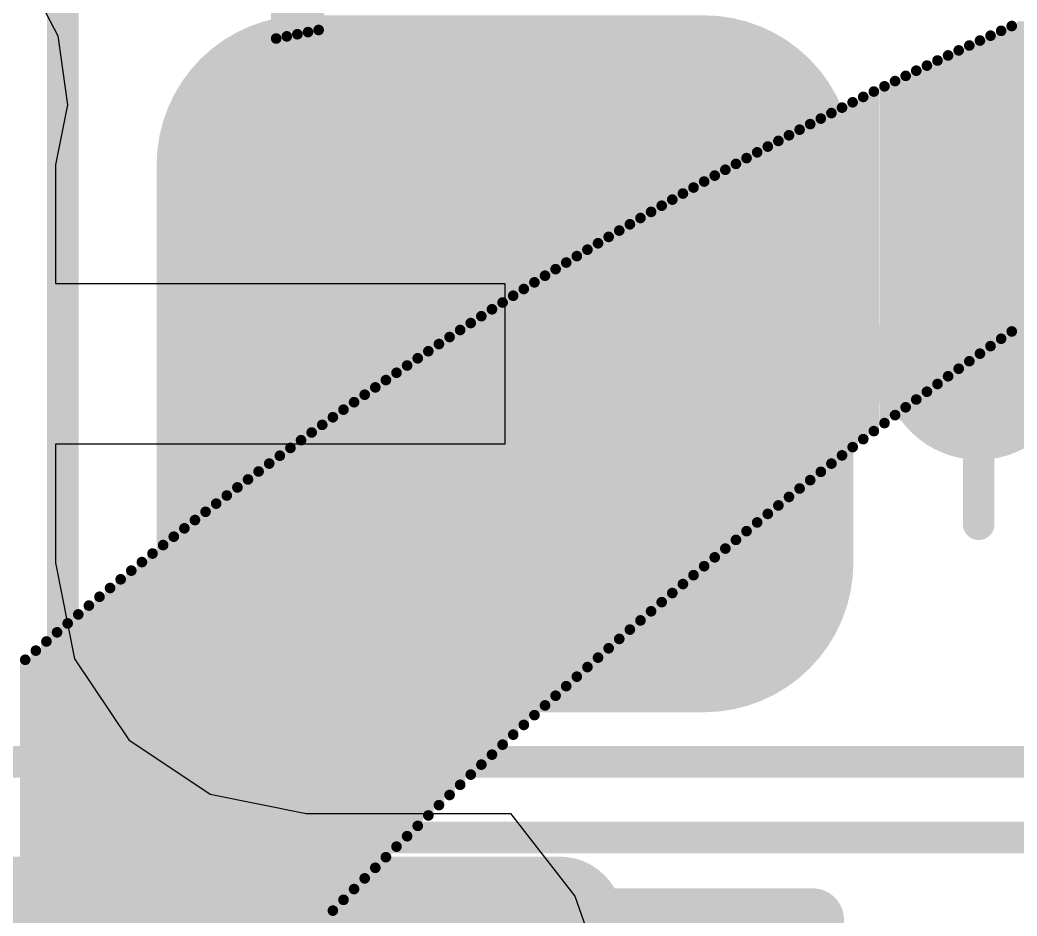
# Model space of a CAD drawing. Header units: millimetres. Extents: x 1.01 to 3.59, y 0.05 to 3.22.
# Drawn here: x 2.0682 to 2.1304, y 2.1126 to 2.1684 of the extents above; entities that cross this region are included whole.
import ezdxf

# ---------------------------------------------------------------- set-up
doc = ezdxf.new("R2010")
doc.units = ezdxf.units.MM
doc.header["$MEASUREMENT"] = 0
for name, color, linetype in [('BottomOverlay', 54, 'Continuous'), ('Mechanical13', 56, 'Continuous'), ('Mechanical15', 56, 'Continuous'), ('TopLayer', 1, 'Continuous'), ('TopOverlay', 2, 'Continuous'), ('TopPaste', 8, 'Continuous'), ('TopSolder', 216, 'Continuous')]:
    doc.layers.add(name, color=color, linetype=linetype)

# ---------------------------------------------------------------- blocks, each defined once
blk = doc.blocks.new('CER_0603_114')
at = {"layer": 'Mechanical15', "const_width": 0.001969}
for points in [[(-0.029528, 0.057087), (-0.029528, -0.057087)], [(-0.029528, 0.057087), (0.029528, 0.057087)], [(0, 0.01), (0, -0.01)], [(-0.01, 0), (0.01, 0)]]:
    blk.add_lwpolyline(points, dxfattribs=at)
at = {"layer": 'Mechanical15'}
for points, const_width in [([(-0.03002, 0.057087, 1), (-0.029035, 0.057087, 1)], 0.000984), ([(-0.03002, 0.057087, 1), (-0.029035, 0.057087, 1)], 0.000984), ([(-0.000492, 0.01, 1), (0.000492, 0.01, 1)], 0.000984), ([(0.005, 0, 1), (-0.005, 0, 1)], 0.001969), ([(-0.010492, 0, 1), (-0.009508, 0, 1)], 0.000984), ([(-0.005492, 0, 1), (-0.004508, 0, 1)], 0.000984), ([(0.004508, 0, 1), (0.005492, 0, 1)], 0.000984), ([(0.009508, 0, 1), (0.010492, 0, 1)], 0.000984)]:
    blk.add_lwpolyline(points, format="xyb", close=True, dxfattribs=dict(at, const_width=const_width))
at = {"layer": 'TopLayer', "const_width": 0.005315}
for points in [[(-0.015059, 0.041929, 1), (-0.009744, 0.041929, 1)], [(0.009744, 0.041929, 1), (0.015059, 0.041929, 1)], [(-0.015059, 0.017126, 1), (-0.009744, 0.017126, 1)], [(0.009744, 0.017126, 1), (0.015059, 0.017126, 1)]]:
    blk.add_lwpolyline(points, format="xyb", close=True, dxfattribs=at)
at = {"layer": 'TopLayer'}
for points in [[(-0.012401, 0.011811), (0.012401, 0.011811), (-0.012401, 0.047244), (0.012401, 0.047244)], [(-0.017716, 0.017126), (0.017716, 0.017126), (-0.017716, 0.041929), (0.017716, 0.041929)]]:
    blk.add_solid(points, dxfattribs=at)
at = {"layer": 'TopOverlay', "const_width": 0.008}
blk.add_lwpolyline([(0.000003, 0.003), (0.000003, -0.003)], dxfattribs=at)
at = {"layer": 'TopOverlay', "const_width": 0.004}
for points in [[(-0.001997, 0.003, 1), (0.002003, 0.003, 1)], [(-0.001997, -0.003, 1), (0.002003, -0.003, 1)]]:
    blk.add_lwpolyline(points, format="xyb", close=True, dxfattribs=at)
at = {"layer": 'TopPaste', "const_width": 0.005315}
for points in [[(-0.015059, 0.041929, 1), (-0.009744, 0.041929, 1)], [(0.009744, 0.041929, 1), (0.015059, 0.041929, 1)], [(-0.015059, 0.017126, 1), (-0.009744, 0.017126, 1)], [(0.009744, 0.017126, 1), (0.015059, 0.017126, 1)]]:
    blk.add_lwpolyline(points, format="xyb", close=True, dxfattribs=at)
at = {"layer": 'TopPaste'}
for points in [[(-0.012401, 0.011811), (0.012401, 0.011811), (-0.012401, 0.047244), (0.012401, 0.047244)], [(-0.017716, 0.017126), (0.017716, 0.017126), (-0.017716, 0.041929), (0.017716, 0.041929)]]:
    blk.add_solid(points, dxfattribs=at)
at = {"layer": 'TopSolder', "const_width": 0.009315}
for points in [[(-0.017059, 0.041929, 1), (-0.007744, 0.041929, 1)], [(0.007744, 0.041929, 1), (0.017059, 0.041929, 1)], [(-0.017059, 0.017126, 1), (-0.007744, 0.017126, 1)], [(0.007744, 0.017126, 1), (0.017059, 0.017126, 1)]]:
    blk.add_lwpolyline(points, format="xyb", close=True, dxfattribs=at)
at = {"layer": 'TopSolder'}
for points in [[(-0.012401, 0.007811), (0.012401, 0.007811), (-0.012401, 0.051244), (0.012401, 0.051244)], [(-0.021716, 0.017126), (0.021716, 0.017126), (-0.021716, 0.041929), (0.021716, 0.041929)]]:
    blk.add_solid(points, dxfattribs=at)
blk = doc.blocks.new('SOIC_18_115')
at = {"layer": 'Mechanical13', "const_width": 0.003937}
for points in [[(-0.147638, 0.228347), (0.147638, 0.228347)], [(0.147638, -0.228347), (0.147638, 0.228347)]]:
    blk.add_lwpolyline(points, dxfattribs=at)
at = {"layer": 'Mechanical13', "const_width": 0.001969}
blk.add_lwpolyline([(0.146654, 0.228347, 1), (0.148622, 0.228347, 1)], format="xyb", close=True, dxfattribs=at)
blk.add_lwpolyline([(0.146654, 0.228347, 1), (0.148622, 0.228347, 1)], format="xyb", close=True, dxfattribs=at)
at = {"layer": 'Mechanical15', "const_width": 0.001969}
blk.add_lwpolyline([(-0.229331, 0.238189), (0.229331, 0.238189)], dxfattribs=at)
at = {"layer": 'TopOverlay', "const_width": 0.007874}
for points in [[(-0.13189, 0.228347), (0.13189, 0.228347)], [(0.13189, -0.228347), (0.13189, 0.228347)]]:
    blk.add_lwpolyline(points, dxfattribs=at)
at = {"layer": 'TopOverlay', "const_width": 0.003937}
blk.add_lwpolyline([(0.129921, 0.228347, 1), (0.133858, 0.228347, 1)], format="xyb", close=True, dxfattribs=at)
blk.add_lwpolyline([(0.129921, 0.228347, 1), (0.133858, 0.228347, 1)], format="xyb", close=True, dxfattribs=at)
blk = doc.blocks.new('S______ROHS_B_125')
at = {"layer": 'BottomOverlay', "const_width": 0.000661}
for points in [[(0.092529, 0.019622), (0.073651, 0.019622)], [(0.092529, 0.019622), (0.073651, 0.019622)], [(0.092984, 0.018961), (0.073951, 0.018961)], [(0.092984, 0.018961), (0.073951, 0.018961)], [(0.09344, 0.018299), (0.07425, 0.018299)], [(0.09344, 0.018299), (0.07425, 0.018299)], [(0.093898, 0.017638), (0.074552, 0.017638)], [(0.093898, 0.017638), (0.074552, 0.017638)], [(0.094369, 0.016977), (0.074857, 0.016977)], [(0.094369, 0.016977), (0.074857, 0.016977)], [(0.094838, 0.016316), (0.075164, 0.016316)], [(0.094838, 0.016316), (0.075164, 0.016316)], [(0.095309, 0.015654), (0.075471, 0.015654)], [(0.095309, 0.015654), (0.075471, 0.015654)], [(0.095778, 0.014993), (0.075784, 0.014993)], [(0.095778, 0.014993), (0.075784, 0.014993)], [(0.096259, 0.014332), (0.076099, 0.014332)], [(0.096259, 0.014332), (0.076099, 0.014332)], [(0.096741, 0.013671), (0.076416, 0.013671)], [(0.096741, 0.013671), (0.076416, 0.013671)], [(0.097225, 0.013009), (0.076734, 0.013009)], [(0.097225, 0.013009), (0.076734, 0.013009)], [(0.097709, 0.012348), (0.077057, 0.012348)], [(0.097709, 0.012348), (0.077057, 0.012348)], [(0.098199, 0.011687), (0.077382, 0.011687)], [(0.098199, 0.011687), (0.077382, 0.011687)], [(0.098696, 0.011026), (0.077707, 0.011026)], [(0.098696, 0.011026), (0.077707, 0.011026)], [(0.099196, 0.010364), (0.078035, 0.010364)], [(0.099196, 0.010364), (0.078035, 0.010364)], [(0.099696, 0.009703), (0.078369, 0.009703)], [(0.099696, 0.009703), (0.078369, 0.009703)], [(0.100193, 0.009042), (0.078702, 0.009042)], [(0.100193, 0.009042), (0.078702, 0.009042)], [(0.100709, 0.00838), (0.079038, 0.00838)], [(0.100709, 0.00838), (0.079038, 0.00838)], [(0.101222, 0.007719), (0.079376, 0.007719)], [(0.101222, 0.007719), (0.079376, 0.007719)], [(0.101734, 0.007058), (0.07972, 0.007058)], [(0.101734, 0.007058), (0.07972, 0.007058)], [(0.10225, 0.006397), (0.080064, 0.006397)], [(0.10225, 0.006397), (0.080064, 0.006397)], [(0.102773, 0.005735), (0.08041, 0.005735)], [(0.102773, 0.005735), (0.08041, 0.005735)], [(0.103299, 0.005074), (0.080759, 0.005074)], [(0.103299, 0.005074), (0.080759, 0.005074)], [(0.103828, 0.004413), (0.08111, 0.004413)], [(0.103828, 0.004413), (0.08111, 0.004413)], [(0.104353, 0.003752), (0.081464, 0.003752)], [(0.104353, 0.003752), (0.081464, 0.003752)], [(0.104887, 0.00309), (0.081821, 0.00309)], [(0.104887, 0.00309), (0.081821, 0.00309)], [(0.105431, 0.002429), (0.082183, 0.002429)], [(0.105431, 0.002429), (0.082183, 0.002429)], [(0.105973, 0.001768), (0.082542, 0.001768)], [(0.105973, 0.001768), (0.082542, 0.001768)], [(0.106514, 0.001107), (0.082909, 0.001107)], [(0.106514, 0.001107), (0.082909, 0.001107)], [(0.107061, 0.000445), (0.083274, 0.000445)], [(0.107061, 0.000445), (0.083274, 0.000445)], [(0.107616, -0.000216), (0.083643, -0.000216)], [(0.107616, -0.000216), (0.083643, -0.000216)], [(0.108173, -0.000877), (0.084018, -0.000877)], [(0.108173, -0.000877), (0.084018, -0.000877)], [(0.108727, -0.001539), (0.08439, -0.001539)], [(0.108727, -0.001539), (0.08439, -0.001539)], [(0.109287, -0.0022), (0.084771, -0.0022)], [(0.109287, -0.0022), (0.084771, -0.0022)], [(0.109854, -0.002861), (0.085148, -0.002861)], [(0.109854, -0.002861), (0.085148, -0.002861)], [(0.110422, -0.003522), (0.085533, -0.003522)], [(0.110422, -0.003522), (0.085533, -0.003522)], [(0.110992, -0.004184), (0.085916, -0.004184)], [(0.110992, -0.004184), (0.085916, -0.004184)], [(0.111565, -0.004845), (0.086306, -0.004845)], [(0.111565, -0.004845), (0.086306, -0.004845)], [(0.112145, -0.005506), (0.086697, -0.005506)], [(0.112145, -0.005506), (0.086697, -0.005506)], [(0.112729, -0.006167), (0.087093, -0.006167)], [(0.112729, -0.006167), (0.087093, -0.006167)], [(0.113312, -0.006829), (0.087488, -0.006829)], [(0.113312, -0.006829), (0.087488, -0.006829)], [(0.1139, -0.00749), (0.087887, -0.00749)], [(0.1139, -0.00749), (0.087887, -0.00749)], [(0.114496, -0.008151), (0.08829, -0.008151)], [(0.114496, -0.008151), (0.08829, -0.008151)], [(0.11509, -0.008812), (0.088691, -0.008812)], [(0.11509, -0.008812), (0.088691, -0.008812)], [(0.115686, -0.009474), (0.089103, -0.009474)], [(0.115686, -0.009474), (0.089103, -0.009474)], [(0.11629, -0.010135), (0.089511, -0.010135)], [(0.11629, -0.010135), (0.089511, -0.010135)], [(0.116897, -0.010796), (0.089925, -0.010796)], [(0.116897, -0.010796), (0.089925, -0.010796)], [(0.117506, -0.011458), (0.090342, -0.011458)], [(0.117506, -0.011458), (0.090342, -0.011458)], [(0.118115, -0.012119), (0.090758, -0.012119)], [(0.118115, -0.012119), (0.090758, -0.012119)], [(0.118735, -0.01278), (0.091183, -0.01278)], [(0.118735, -0.01278), (0.091183, -0.01278)], [(0.119357, -0.013441), (0.091605, -0.013441)], [(0.119357, -0.013441), (0.091605, -0.013441)], [(0.119979, -0.014103), (0.092034, -0.014103)], [(0.119979, -0.014103), (0.092034, -0.014103)], [(0.120601, -0.014764), (0.092464, -0.014764)], [(0.120601, -0.014764), (0.092464, -0.014764)], [(0.121236, -0.015425), (0.092896, -0.015425)], [(0.121236, -0.015425), (0.092896, -0.015425)], [(0.121872, -0.016086), (0.093333, -0.016086)], [(0.121872, -0.016086), (0.093333, -0.016086)], [(0.122507, -0.016748), (0.093771, -0.016748)], [(0.122507, -0.016748), (0.093771, -0.016748)], [(0.123147, -0.017409), (0.094216, -0.017409)], [(0.123147, -0.017409), (0.094216, -0.017409)], [(0.123796, -0.01807), (0.094658, -0.01807)], [(0.123796, -0.01807), (0.094658, -0.01807)], [(0.124441, -0.018732), (0.095109, -0.018732)], [(0.124441, -0.018732), (0.095109, -0.018732)], [(0.125089, -0.019393), (0.095559, -0.019393)], [(0.125089, -0.019393), (0.095559, -0.019393)], [(0.125748, -0.020054), (0.096015, -0.020054)], [(0.125748, -0.020054), (0.096015, -0.020054)], [(0.126409, -0.020715), (0.09647, -0.020715)], [(0.126409, -0.020715), (0.09647, -0.020715)], [(0.127068, -0.021376), (0.096928, -0.021376)], [(0.127068, -0.021376), (0.096928, -0.021376)], [(0.127735, -0.022038), (0.097394, -0.022038)], [(0.127735, -0.022038), (0.097394, -0.022038)], [(0.128406, -0.022699), (0.097861, -0.022699)], [(0.128406, -0.022699), (0.097861, -0.022699)], [(0.129078, -0.02336), (0.098332, -0.02336)], [(0.129078, -0.02336), (0.098332, -0.02336)], [(0.074198, -0.024248), (0.062194, -0.024248)], [(0.074198, -0.024248), (0.062194, -0.024248)], [(0.129755, -0.024022), (0.098806, -0.024022)], [(0.129755, -0.024022), (0.098806, -0.024022)], [(0.074331, -0.024909), (0.062314, -0.024909)], [(0.074331, -0.024909), (0.062314, -0.024909)], [(0.13044, -0.024683), (0.099282, -0.024683)], [(0.13044, -0.024683), (0.099282, -0.024683)], [(0.074464, -0.025571), (0.062433, -0.025571)], [(0.074464, -0.025571), (0.062433, -0.025571)], [(0.131122, -0.025344), (0.099761, -0.025344)], [(0.131122, -0.025344), (0.099761, -0.025344)], [(0.074596, -0.026232), (0.062553, -0.026232)], [(0.074596, -0.026232), (0.062553, -0.026232)], [(0.131806, -0.026005), (0.100243, -0.026005)], [(0.131806, -0.026005), (0.100243, -0.026005)], [(0.074729, -0.026893), (0.062673, -0.026893)], [(0.074729, -0.026893), (0.062673, -0.026893)], [(0.132504, -0.026667), (0.100729, -0.026667)], [(0.132504, -0.026667), (0.100729, -0.026667)], [(0.133199, -0.027328), (0.101219, -0.027328)], [(0.133199, -0.027328), (0.101219, -0.027328)], [(0.133897, -0.027989), (0.101711, -0.027989)], [(0.133897, -0.027989), (0.101711, -0.027989)], [(0.134602, -0.02865), (0.102208, -0.02865)], [(0.134602, -0.02865), (0.102208, -0.02865)], [(0.135311, -0.029312), (0.102706, -0.029312)], [(0.135311, -0.029312), (0.102706, -0.029312)], [(0.136019, -0.029973), (0.103208, -0.029973)], [(0.136019, -0.029973), (0.103208, -0.029973)], [(0.136737, -0.030634), (0.103716, -0.030634)], [(0.136737, -0.030634), (0.103716, -0.030634)], [(0.137456, -0.031295), (0.104223, -0.031295)], [(0.137456, -0.031295), (0.104223, -0.031295)], [(0.138174, -0.031957), (0.104739, -0.031957)], [(0.138174, -0.031957), (0.104739, -0.031957)], [(0.138906, -0.032618), (0.105254, -0.032618)], [(0.138906, -0.032618), (0.105254, -0.032618)], [(0.139637, -0.033279), (0.105775, -0.033279)], [(0.139637, -0.033279), (0.105775, -0.033279)], [(0.140369, -0.033941), (0.106298, -0.033941)], [(0.140369, -0.033941), (0.106298, -0.033941)], [(0.141111, -0.034602), (0.106827, -0.034602)], [(0.141111, -0.034602), (0.106827, -0.034602)], [(0.141853, -0.035263), (0.107358, -0.035263)], [(0.141853, -0.035263), (0.107358, -0.035263)], [(0.1426, -0.035924), (0.107889, -0.035924)], [(0.1426, -0.035924), (0.107889, -0.035924)], [(0.143355, -0.036586), (0.10843, -0.036586)], [(0.143355, -0.036586), (0.10843, -0.036586)], [(0.14411, -0.037247), (0.108972, -0.037247)], [(0.14411, -0.037247), (0.108972, -0.037247)], [(0.14487, -0.037908), (0.109519, -0.037908)], [(0.14487, -0.037908), (0.109519, -0.037908)], [(0.145636, -0.038569), (0.110068, -0.038569)], [(0.145636, -0.038569), (0.110068, -0.038569)], [(0.146404, -0.039231), (0.11062, -0.039231)], [(0.146404, -0.039231), (0.11062, -0.039231)], [(0.147177, -0.039892), (0.11118, -0.039892)], [(0.147177, -0.039892), (0.11118, -0.039892)], [(0.147953, -0.040553), (0.111737, -0.040553)], [(0.147953, -0.040553), (0.111737, -0.040553)], [(0.148736, -0.041215), (0.112304, -0.041215)], [(0.148736, -0.041215), (0.112304, -0.041215)], [(0.149523, -0.041876), (0.112874, -0.041876)], [(0.149523, -0.041876), (0.112874, -0.041876)], [(0.150314, -0.042537), (0.113444, -0.042537)], [(0.150314, -0.042537), (0.113444, -0.042537)]]:
    blk.add_lwpolyline(points, dxfattribs=at)
at = {"layer": 'BottomOverlay', "const_width": 0.000331}
for points in [[(0.073786, 0.018961, 1), (0.074116, 0.018961, 1)], [(0.073786, 0.018961, 1), (0.074116, 0.018961, 1)], [(0.092819, 0.018961, 1), (0.09315, 0.018961, 1)], [(0.092819, 0.018961, 1), (0.09315, 0.018961, 1)], [(0.074085, 0.018299, 1), (0.074415, 0.018299, 1)], [(0.074085, 0.018299, 1), (0.074415, 0.018299, 1)], [(0.093275, 0.018299, 1), (0.093605, 0.018299, 1)], [(0.093275, 0.018299, 1), (0.093605, 0.018299, 1)], [(0.074387, 0.017638, 1), (0.074718, 0.017638, 1)], [(0.074387, 0.017638, 1), (0.074718, 0.017638, 1)], [(0.093733, 0.017638, 1), (0.094063, 0.017638, 1)], [(0.093733, 0.017638, 1), (0.094063, 0.017638, 1)], [(0.074691, 0.016977, 1), (0.075022, 0.016977, 1)], [(0.074691, 0.016977, 1), (0.075022, 0.016977, 1)], [(0.094204, 0.016977, 1), (0.094535, 0.016977, 1)], [(0.094204, 0.016977, 1), (0.094535, 0.016977, 1)], [(0.074999, 0.016316, 1), (0.075329, 0.016316, 1)], [(0.074999, 0.016316, 1), (0.075329, 0.016316, 1)], [(0.094673, 0.016316, 1), (0.095003, 0.016316, 1)], [(0.094673, 0.016316, 1), (0.095003, 0.016316, 1)], [(0.075306, 0.015654, 1), (0.075636, 0.015654, 1)], [(0.075306, 0.015654, 1), (0.075636, 0.015654, 1)], [(0.095144, 0.015654, 1), (0.095475, 0.015654, 1)], [(0.095144, 0.015654, 1), (0.095475, 0.015654, 1)], [(0.075618, 0.014993, 1), (0.075949, 0.014993, 1)], [(0.075618, 0.014993, 1), (0.075949, 0.014993, 1)], [(0.095613, 0.014993, 1), (0.095943, 0.014993, 1)], [(0.095613, 0.014993, 1), (0.095943, 0.014993, 1)], [(0.075933, 0.014332, 1), (0.076264, 0.014332, 1)], [(0.075933, 0.014332, 1), (0.076264, 0.014332, 1)], [(0.096094, 0.014332, 1), (0.096425, 0.014332, 1)], [(0.096094, 0.014332, 1), (0.096425, 0.014332, 1)], [(0.076251, 0.013671, 1), (0.076581, 0.013671, 1)], [(0.076251, 0.013671, 1), (0.076581, 0.013671, 1)], [(0.096576, 0.013671, 1), (0.096906, 0.013671, 1)], [(0.096576, 0.013671, 1), (0.096906, 0.013671, 1)], [(0.076569, 0.013009, 1), (0.076899, 0.013009, 1)], [(0.076569, 0.013009, 1), (0.076899, 0.013009, 1)], [(0.09706, 0.013009, 1), (0.097391, 0.013009, 1)], [(0.09706, 0.013009, 1), (0.097391, 0.013009, 1)], [(0.076891, 0.012348, 1), (0.077222, 0.012348, 1)], [(0.076891, 0.012348, 1), (0.077222, 0.012348, 1)], [(0.097544, 0.012348, 1), (0.097875, 0.012348, 1)], [(0.097544, 0.012348, 1), (0.097875, 0.012348, 1)], [(0.077217, 0.011687, 1), (0.077547, 0.011687, 1)], [(0.077217, 0.011687, 1), (0.077547, 0.011687, 1)], [(0.098034, 0.011687, 1), (0.098364, 0.011687, 1)], [(0.098034, 0.011687, 1), (0.098364, 0.011687, 1)], [(0.077542, 0.011026, 1), (0.077873, 0.011026, 1)], [(0.077542, 0.011026, 1), (0.077873, 0.011026, 1)], [(0.098531, 0.011026, 1), (0.098862, 0.011026, 1)], [(0.098531, 0.011026, 1), (0.098862, 0.011026, 1)], [(0.07787, 0.010364, 1), (0.078201, 0.010364, 1)], [(0.07787, 0.010364, 1), (0.078201, 0.010364, 1)], [(0.099031, 0.010364, 1), (0.099361, 0.010364, 1)], [(0.099031, 0.010364, 1), (0.099361, 0.010364, 1)], [(0.078203, 0.009703, 1), (0.078534, 0.009703, 1)], [(0.078203, 0.009703, 1), (0.078534, 0.009703, 1)], [(0.099531, 0.009703, 1), (0.099861, 0.009703, 1)], [(0.099531, 0.009703, 1), (0.099861, 0.009703, 1)], [(0.078537, 0.009042, 1), (0.078867, 0.009042, 1)], [(0.078537, 0.009042, 1), (0.078867, 0.009042, 1)], [(0.100028, 0.009042, 1), (0.100359, 0.009042, 1)], [(0.100028, 0.009042, 1), (0.100359, 0.009042, 1)], [(0.078873, 0.00838, 1), (0.079203, 0.00838, 1)], [(0.078873, 0.00838, 1), (0.079203, 0.00838, 1)], [(0.100543, 0.00838, 1), (0.100874, 0.00838, 1)], [(0.100543, 0.00838, 1), (0.100874, 0.00838, 1)], [(0.079211, 0.007719, 1), (0.079542, 0.007719, 1)], [(0.079211, 0.007719, 1), (0.079542, 0.007719, 1)], [(0.101056, 0.007719, 1), (0.101387, 0.007719, 1)], [(0.101056, 0.007719, 1), (0.101387, 0.007719, 1)], [(0.079555, 0.007058, 1), (0.079885, 0.007058, 1)], [(0.079555, 0.007058, 1), (0.079885, 0.007058, 1)], [(0.101569, 0.007058, 1), (0.1019, 0.007058, 1)], [(0.101569, 0.007058, 1), (0.1019, 0.007058, 1)], [(0.079898, 0.006397, 1), (0.080229, 0.006397, 1)], [(0.079898, 0.006397, 1), (0.080229, 0.006397, 1)], [(0.102084, 0.006397, 1), (0.102415, 0.006397, 1)], [(0.102084, 0.006397, 1), (0.102415, 0.006397, 1)], [(0.080245, 0.005735, 1), (0.080575, 0.005735, 1)], [(0.080245, 0.005735, 1), (0.080575, 0.005735, 1)], [(0.102608, 0.005735, 1), (0.102938, 0.005735, 1)], [(0.102608, 0.005735, 1), (0.102938, 0.005735, 1)], [(0.080593, 0.005074, 1), (0.080924, 0.005074, 1)], [(0.080593, 0.005074, 1), (0.080924, 0.005074, 1)], [(0.103134, 0.005074, 1), (0.103464, 0.005074, 1)], [(0.103134, 0.005074, 1), (0.103464, 0.005074, 1)], [(0.080945, 0.004413, 1), (0.081276, 0.004413, 1)], [(0.080945, 0.004413, 1), (0.081276, 0.004413, 1)], [(0.103662, 0.004413, 1), (0.103993, 0.004413, 1)], [(0.103662, 0.004413, 1), (0.103993, 0.004413, 1)], [(0.081299, 0.003752, 1), (0.08163, 0.003752, 1)], [(0.081299, 0.003752, 1), (0.08163, 0.003752, 1)], [(0.104188, 0.003752, 1), (0.104519, 0.003752, 1)], [(0.104188, 0.003752, 1), (0.104519, 0.003752, 1)], [(0.081656, 0.00309, 1), (0.081986, 0.00309, 1)], [(0.081656, 0.00309, 1), (0.081986, 0.00309, 1)], [(0.104722, 0.00309, 1), (0.105052, 0.00309, 1)], [(0.104722, 0.00309, 1), (0.105052, 0.00309, 1)], [(0.082017, 0.002429, 1), (0.082348, 0.002429, 1)], [(0.082017, 0.002429, 1), (0.082348, 0.002429, 1)], [(0.105266, 0.002429, 1), (0.105596, 0.002429, 1)], [(0.105266, 0.002429, 1), (0.105596, 0.002429, 1)], [(0.082377, 0.001768, 1), (0.082707, 0.001768, 1)], [(0.082377, 0.001768, 1), (0.082707, 0.001768, 1)], [(0.105807, 0.001768, 1), (0.106138, 0.001768, 1)], [(0.105807, 0.001768, 1), (0.106138, 0.001768, 1)], [(0.082744, 0.001107, 1), (0.083074, 0.001107, 1)], [(0.082744, 0.001107, 1), (0.083074, 0.001107, 1)], [(0.106349, 0.001107, 1), (0.106679, 0.001107, 1)], [(0.106349, 0.001107, 1), (0.106679, 0.001107, 1)], [(0.083108, 0.000445, 1), (0.083439, 0.000445, 1)], [(0.083108, 0.000445, 1), (0.083439, 0.000445, 1)], [(0.106896, 0.000445, 1), (0.107226, 0.000445, 1)], [(0.106896, 0.000445, 1), (0.107226, 0.000445, 1)], [(0.083478, -0.000216, 1), (0.083809, -0.000216, 1)], [(0.083478, -0.000216, 1), (0.083809, -0.000216, 1)], [(0.10745, -0.000216, 1), (0.107781, -0.000216, 1)], [(0.10745, -0.000216, 1), (0.107781, -0.000216, 1)], [(0.083853, -0.000877, 1), (0.084183, -0.000877, 1)], [(0.083853, -0.000877, 1), (0.084183, -0.000877, 1)], [(0.108007, -0.000877, 1), (0.108338, -0.000877, 1)], [(0.108007, -0.000877, 1), (0.108338, -0.000877, 1)], [(0.084225, -0.001539, 1), (0.084556, -0.001539, 1)], [(0.084225, -0.001539, 1), (0.084556, -0.001539, 1)], [(0.108562, -0.001539, 1), (0.108892, -0.001539, 1)], [(0.108562, -0.001539, 1), (0.108892, -0.001539, 1)], [(0.084605, -0.0022, 1), (0.084936, -0.0022, 1)], [(0.084605, -0.0022, 1), (0.084936, -0.0022, 1)], [(0.109121, -0.0022, 1), (0.109452, -0.0022, 1)], [(0.109121, -0.0022, 1), (0.109452, -0.0022, 1)], [(0.084983, -0.002861, 1), (0.085313, -0.002861, 1)], [(0.084983, -0.002861, 1), (0.085313, -0.002861, 1)], [(0.109689, -0.002861, 1), (0.11002, -0.002861, 1)], [(0.109689, -0.002861, 1), (0.11002, -0.002861, 1)], [(0.085368, -0.003522, 1), (0.085699, -0.003522, 1)], [(0.085368, -0.003522, 1), (0.085699, -0.003522, 1)], [(0.110257, -0.003522, 1), (0.110587, -0.003522, 1)], [(0.110257, -0.003522, 1), (0.110587, -0.003522, 1)], [(0.085751, -0.004184, 1), (0.086081, -0.004184, 1)], [(0.085751, -0.004184, 1), (0.086081, -0.004184, 1)], [(0.110827, -0.004184, 1), (0.111157, -0.004184, 1)], [(0.110827, -0.004184, 1), (0.111157, -0.004184, 1)], [(0.086141, -0.004845, 1), (0.086472, -0.004845, 1)], [(0.086141, -0.004845, 1), (0.086472, -0.004845, 1)], [(0.111399, -0.004845, 1), (0.11173, -0.004845, 1)], [(0.111399, -0.004845, 1), (0.11173, -0.004845, 1)], [(0.086532, -0.005506, 1), (0.086862, -0.005506, 1)], [(0.086532, -0.005506, 1), (0.086862, -0.005506, 1)], [(0.11198, -0.005506, 1), (0.112311, -0.005506, 1)], [(0.11198, -0.005506, 1), (0.112311, -0.005506, 1)], [(0.086928, -0.006167, 1), (0.087258, -0.006167, 1)], [(0.086928, -0.006167, 1), (0.087258, -0.006167, 1)], [(0.112563, -0.006167, 1), (0.112894, -0.006167, 1)], [(0.112563, -0.006167, 1), (0.112894, -0.006167, 1)], [(0.087323, -0.006829, 1), (0.087654, -0.006829, 1)], [(0.087323, -0.006829, 1), (0.087654, -0.006829, 1)], [(0.113146, -0.006829, 1), (0.113477, -0.006829, 1)], [(0.113146, -0.006829, 1), (0.113477, -0.006829, 1)], [(0.087721, -0.00749, 1), (0.088052, -0.00749, 1)], [(0.087721, -0.00749, 1), (0.088052, -0.00749, 1)], [(0.113735, -0.00749, 1), (0.114065, -0.00749, 1)], [(0.113735, -0.00749, 1), (0.114065, -0.00749, 1)], [(0.088125, -0.008151, 1), (0.088456, -0.008151, 1)], [(0.088125, -0.008151, 1), (0.088456, -0.008151, 1)], [(0.114331, -0.008151, 1), (0.114662, -0.008151, 1)], [(0.114331, -0.008151, 1), (0.114662, -0.008151, 1)], [(0.088526, -0.008812, 1), (0.088857, -0.008812, 1)], [(0.088526, -0.008812, 1), (0.088857, -0.008812, 1)], [(0.114925, -0.008812, 1), (0.115255, -0.008812, 1)], [(0.114925, -0.008812, 1), (0.115255, -0.008812, 1)], [(0.088937, -0.009474, 1), (0.089268, -0.009474, 1)], [(0.088937, -0.009474, 1), (0.089268, -0.009474, 1)], [(0.115521, -0.009474, 1), (0.115851, -0.009474, 1)], [(0.115521, -0.009474, 1), (0.115851, -0.009474, 1)], [(0.089346, -0.010135, 1), (0.089677, -0.010135, 1)], [(0.089346, -0.010135, 1), (0.089677, -0.010135, 1)], [(0.116125, -0.010135, 1), (0.116455, -0.010135, 1)], [(0.116125, -0.010135, 1), (0.116455, -0.010135, 1)], [(0.08976, -0.010796, 1), (0.090091, -0.010796, 1)], [(0.08976, -0.010796, 1), (0.090091, -0.010796, 1)], [(0.116731, -0.010796, 1), (0.117062, -0.010796, 1)], [(0.116731, -0.010796, 1), (0.117062, -0.010796, 1)], [(0.090177, -0.011458, 1), (0.090507, -0.011458, 1)], [(0.090177, -0.011458, 1), (0.090507, -0.011458, 1)], [(0.117341, -0.011458, 1), (0.117671, -0.011458, 1)], [(0.117341, -0.011458, 1), (0.117671, -0.011458, 1)], [(0.090593, -0.012119, 1), (0.090924, -0.012119, 1)], [(0.090593, -0.012119, 1), (0.090924, -0.012119, 1)], [(0.11795, -0.012119, 1), (0.11828, -0.012119, 1)], [(0.11795, -0.012119, 1), (0.11828, -0.012119, 1)], [(0.091018, -0.01278, 1), (0.091348, -0.01278, 1)], [(0.091018, -0.01278, 1), (0.091348, -0.01278, 1)], [(0.118569, -0.01278, 1), (0.1189, -0.01278, 1)], [(0.118569, -0.01278, 1), (0.1189, -0.01278, 1)], [(0.091439, -0.013441, 1), (0.09177, -0.013441, 1)], [(0.091439, -0.013441, 1), (0.09177, -0.013441, 1)], [(0.119192, -0.013441, 1), (0.119522, -0.013441, 1)], [(0.119192, -0.013441, 1), (0.119522, -0.013441, 1)], [(0.091869, -0.014103, 1), (0.092199, -0.014103, 1)], [(0.091869, -0.014103, 1), (0.092199, -0.014103, 1)], [(0.119814, -0.014103, 1), (0.120144, -0.014103, 1)], [(0.119814, -0.014103, 1), (0.120144, -0.014103, 1)], [(0.092298, -0.014764, 1), (0.092629, -0.014764, 1)], [(0.092298, -0.014764, 1), (0.092629, -0.014764, 1)], [(0.120436, -0.014764, 1), (0.120767, -0.014764, 1)], [(0.120436, -0.014764, 1), (0.120767, -0.014764, 1)], [(0.09273, -0.015425, 1), (0.093061, -0.015425, 1)], [(0.09273, -0.015425, 1), (0.093061, -0.015425, 1)], [(0.121071, -0.015425, 1), (0.121402, -0.015425, 1)], [(0.121071, -0.015425, 1), (0.121402, -0.015425, 1)], [(0.093168, -0.016086, 1), (0.093498, -0.016086, 1)], [(0.093168, -0.016086, 1), (0.093498, -0.016086, 1)], [(0.121706, -0.016086, 1), (0.122037, -0.016086, 1)], [(0.121706, -0.016086, 1), (0.122037, -0.016086, 1)], [(0.093605, -0.016748, 1), (0.093936, -0.016748, 1)], [(0.093605, -0.016748, 1), (0.093936, -0.016748, 1)], [(0.122342, -0.016748, 1), (0.122672, -0.016748, 1)], [(0.122342, -0.016748, 1), (0.122672, -0.016748, 1)], [(0.09405, -0.017409, 1), (0.094381, -0.017409, 1)], [(0.09405, -0.017409, 1), (0.094381, -0.017409, 1)], [(0.122982, -0.017409, 1), (0.123313, -0.017409, 1)], [(0.122982, -0.017409, 1), (0.123313, -0.017409, 1)], [(0.094493, -0.01807, 1), (0.094824, -0.01807, 1)], [(0.094493, -0.01807, 1), (0.094824, -0.01807, 1)], [(0.12363, -0.01807, 1), (0.123961, -0.01807, 1)], [(0.12363, -0.01807, 1), (0.123961, -0.01807, 1)], [(0.094943, -0.018732, 1), (0.095274, -0.018732, 1)], [(0.094943, -0.018732, 1), (0.095274, -0.018732, 1)], [(0.124276, -0.018732, 1), (0.124607, -0.018732, 1)], [(0.124276, -0.018732, 1), (0.124607, -0.018732, 1)], [(0.095394, -0.019393, 1), (0.095724, -0.019393, 1)], [(0.095394, -0.019393, 1), (0.095724, -0.019393, 1)], [(0.124924, -0.019393, 1), (0.125255, -0.019393, 1)], [(0.124924, -0.019393, 1), (0.125255, -0.019393, 1)], [(0.095849, -0.020054, 1), (0.09618, -0.020054, 1)], [(0.095849, -0.020054, 1), (0.09618, -0.020054, 1)], [(0.125583, -0.020054, 1), (0.125914, -0.020054, 1)], [(0.125583, -0.020054, 1), (0.125914, -0.020054, 1)], [(0.096305, -0.020715, 1), (0.096636, -0.020715, 1)], [(0.096305, -0.020715, 1), (0.096636, -0.020715, 1)], [(0.126244, -0.020715, 1), (0.126575, -0.020715, 1)], [(0.126244, -0.020715, 1), (0.126575, -0.020715, 1)], [(0.096763, -0.021376, 1), (0.097094, -0.021376, 1)], [(0.096763, -0.021376, 1), (0.097094, -0.021376, 1)], [(0.126903, -0.021376, 1), (0.127233, -0.021376, 1)], [(0.126903, -0.021376, 1), (0.127233, -0.021376, 1)], [(0.097229, -0.022038, 1), (0.09756, -0.022038, 1)], [(0.097229, -0.022038, 1), (0.09756, -0.022038, 1)], [(0.127569, -0.022038, 1), (0.1279, -0.022038, 1)], [(0.127569, -0.022038, 1), (0.1279, -0.022038, 1)], [(0.097695, -0.022699, 1), (0.098026, -0.022699, 1)], [(0.097695, -0.022699, 1), (0.098026, -0.022699, 1)], [(0.128241, -0.022699, 1), (0.128572, -0.022699, 1)], [(0.128241, -0.022699, 1), (0.128572, -0.022699, 1)], [(0.098166, -0.02336, 1), (0.098497, -0.02336, 1)], [(0.098166, -0.02336, 1), (0.098497, -0.02336, 1)], [(0.128913, -0.02336, 1), (0.129243, -0.02336, 1)], [(0.128913, -0.02336, 1), (0.129243, -0.02336, 1)], [(0.074033, -0.024248, 1), (0.074363, -0.024248, 1)], [(0.074033, -0.024248, 1), (0.074363, -0.024248, 1)], [(0.09864, -0.024022, 1), (0.098971, -0.024022, 1)], [(0.09864, -0.024022, 1), (0.098971, -0.024022, 1)], [(0.074166, -0.024909, 1), (0.074496, -0.024909, 1)], [(0.074166, -0.024909, 1), (0.074496, -0.024909, 1)], [(0.099117, -0.024683, 1), (0.099447, -0.024683, 1)], [(0.099117, -0.024683, 1), (0.099447, -0.024683, 1)], [(0.074298, -0.025571, 1), (0.074629, -0.025571, 1)], [(0.074298, -0.025571, 1), (0.074629, -0.025571, 1)], [(0.099596, -0.025344, 1), (0.099926, -0.025344, 1)], [(0.099596, -0.025344, 1), (0.099926, -0.025344, 1)], [(0.074431, -0.026232, 1), (0.074762, -0.026232, 1)], [(0.074431, -0.026232, 1), (0.074762, -0.026232, 1)], [(0.100077, -0.026005, 1), (0.100408, -0.026005, 1)], [(0.100077, -0.026005, 1), (0.100408, -0.026005, 1)], [(0.074564, -0.026893, 1), (0.074895, -0.026893, 1)], [(0.074564, -0.026893, 1), (0.074895, -0.026893, 1)], [(0.100564, -0.026667, 1), (0.100895, -0.026667, 1)], [(0.100564, -0.026667, 1), (0.100895, -0.026667, 1)], [(0.101054, -0.027328, 1), (0.101384, -0.027328, 1)], [(0.101054, -0.027328, 1), (0.101384, -0.027328, 1)], [(0.101546, -0.027989, 1), (0.101876, -0.027989, 1)], [(0.101546, -0.027989, 1), (0.101876, -0.027989, 1)], [(0.102043, -0.02865, 1), (0.102374, -0.02865, 1)], [(0.102043, -0.02865, 1), (0.102374, -0.02865, 1)], [(0.10254, -0.029312, 1), (0.102871, -0.029312, 1)], [(0.10254, -0.029312, 1), (0.102871, -0.029312, 1)], [(0.103043, -0.029973, 1), (0.103373, -0.029973, 1)], [(0.103043, -0.029973, 1), (0.103373, -0.029973, 1)], [(0.10355, -0.030634, 1), (0.103881, -0.030634, 1)], [(0.10355, -0.030634, 1), (0.103881, -0.030634, 1)], [(0.104058, -0.031295, 1), (0.104388, -0.031295, 1)], [(0.104058, -0.031295, 1), (0.104388, -0.031295, 1)], [(0.104573, -0.031957, 1), (0.104904, -0.031957, 1)], [(0.104573, -0.031957, 1), (0.104904, -0.031957, 1)], [(0.105089, -0.032618, 1), (0.105419, -0.032618, 1)], [(0.105089, -0.032618, 1), (0.105419, -0.032618, 1)], [(0.105609, -0.033279, 1), (0.10594, -0.033279, 1)], [(0.105609, -0.033279, 1), (0.10594, -0.033279, 1)], [(0.106133, -0.033941, 1), (0.106463, -0.033941, 1)], [(0.106133, -0.033941, 1), (0.106463, -0.033941, 1)], [(0.106661, -0.034602, 1), (0.106992, -0.034602, 1)], [(0.106661, -0.034602, 1), (0.106992, -0.034602, 1)], [(0.107192, -0.035263, 1), (0.107523, -0.035263, 1)], [(0.107192, -0.035263, 1), (0.107523, -0.035263, 1)], [(0.107723, -0.035924, 1), (0.108054, -0.035924, 1)], [(0.107723, -0.035924, 1), (0.108054, -0.035924, 1)], [(0.108265, -0.036586, 1), (0.108596, -0.036586, 1)], [(0.108265, -0.036586, 1), (0.108596, -0.036586, 1)], [(0.108807, -0.037247, 1), (0.109137, -0.037247, 1)], [(0.108807, -0.037247, 1), (0.109137, -0.037247, 1)], [(0.109353, -0.037908, 1), (0.109684, -0.037908, 1)], [(0.109353, -0.037908, 1), (0.109684, -0.037908, 1)], [(0.109903, -0.038569, 1), (0.110233, -0.038569, 1)], [(0.109903, -0.038569, 1), (0.110233, -0.038569, 1)], [(0.110454, -0.039231, 1), (0.110785, -0.039231, 1)], [(0.110454, -0.039231, 1), (0.110785, -0.039231, 1)], [(0.111014, -0.039892, 1), (0.111345, -0.039892, 1)], [(0.111014, -0.039892, 1), (0.111345, -0.039892, 1)], [(0.111571, -0.040553, 1), (0.111902, -0.040553, 1)], [(0.111571, -0.040553, 1), (0.111902, -0.040553, 1)], [(0.112139, -0.041215, 1), (0.11247, -0.041215, 1)], [(0.112139, -0.041215, 1), (0.11247, -0.041215, 1)], [(0.112709, -0.041876, 1), (0.11304, -0.041876, 1)], [(0.112709, -0.041876, 1), (0.11304, -0.041876, 1)], [(0.113279, -0.042537, 1), (0.11361, -0.042537, 1)], [(0.113279, -0.042537, 1), (0.11361, -0.042537, 1)]]:
    blk.add_lwpolyline(points, format="xyb", close=True, dxfattribs=at)

msp = doc.modelspace()

# ---------------------------------------------------------------- linework, layer by layer
at = {"layer": 'TopLayer'}
for p, q in [((2.061071, 2.185914), (2.070588, 2.167429)), ((2.070588, 2.167429), (2.071198, 2.163132)), ((2.071198, 2.163132), (2.070456, 2.159401)), ((2.070456, 2.159401), (2.070456, 2.152)), ((2.070456, 2.152), (2.098472, 2.152)), ((2.098472, 2.152), (2.098472, 2.142)), ((2.098472, 2.142), (2.070456, 2.142)), ((2.070456, 2.142), (2.070456, 2.134599)), ((2.070456, 2.134599), (2.071645, 2.128623)), ((2.071645, 2.128623), (2.075029, 2.123557)), ((2.075029, 2.123557), (2.080095, 2.120172)), ((2.080095, 2.120172), (2.086071, 2.118984)), ((2.086071, 2.118984), (2.098814, 2.118984)), ((2.098814, 2.118984), (2.102817, 2.113813)), ((2.102817, 2.113813), (2.108139, 2.098887))]:
    msp.add_line(p, q, dxfattribs=at)

# ---------------------------------------------------------------- block references
for name, p, rotation in [('S______ROHS_B_125', (2.111102, 2.242), 270), ('CER_0603_114', (2.128, 2.147), 90)]:
    msp.add_blockref(name, p, dxfattribs=dict(rotation=rotation))
msp.add_blockref('SOIC_18_115', (1.97, 1.884))

doc.saveas('drawing.dxf')
